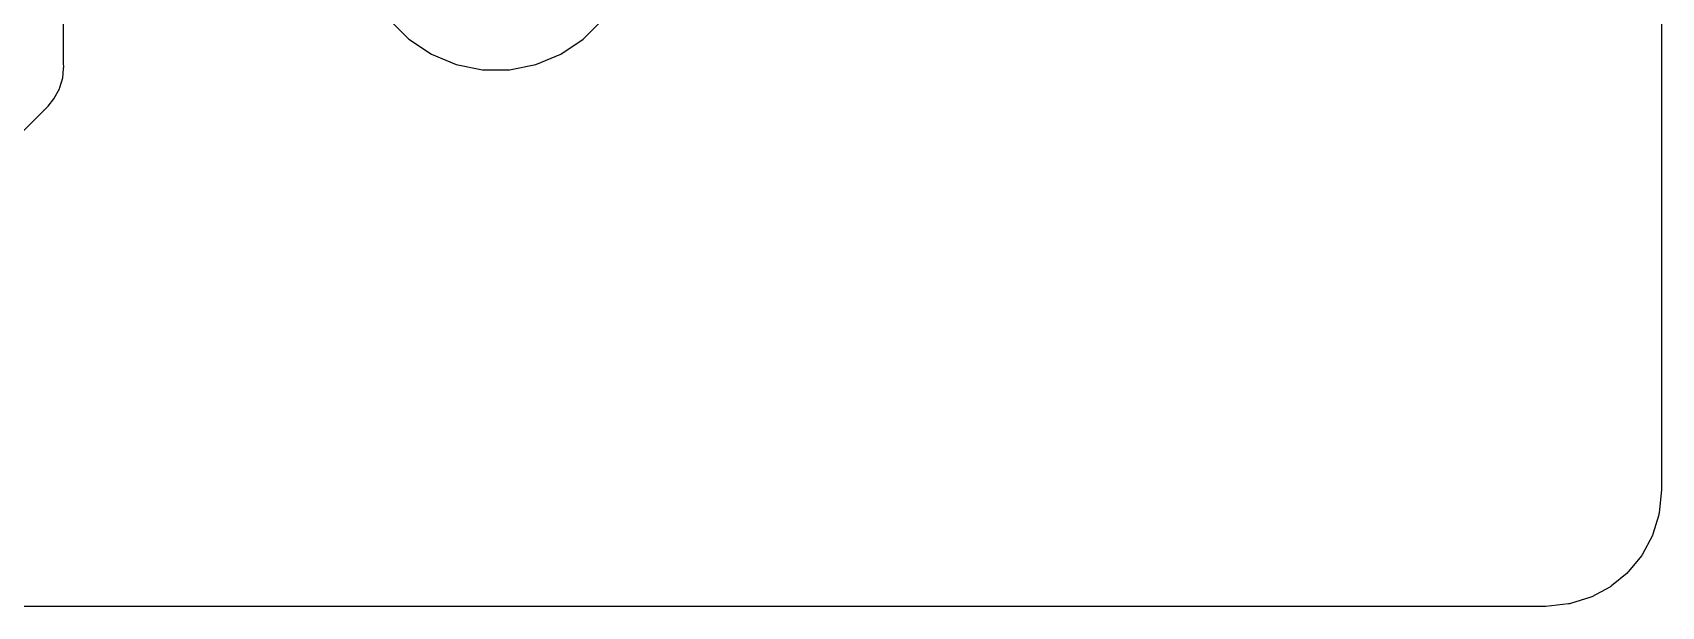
# Model space of a CAD drawing. Extents: x 1.17 to 5.78, y -4.25 to -1.29.
# Drawn here: x 5.013 to 5.779, y -4.254 to -3.984 of the extents above; entities that cross this region are included whole.
import ezdxf

# ---------------------------------------------------------------- set-up
doc = ezdxf.new("R2010")
doc.units = 0
doc.header["$MEASUREMENT"] = 0
doc.layers.add('BLACK', color=7, linetype='CONTINUOUS')

msp = doc.modelspace()

# ---------------------------------------------------------------- linework, layer by layer
at = {"layer": 'BLACK', "linetype": 'CONTINUOUS'}
for p, q in [((5.77902, -1.35086), (5.77902, -4.19873)), ((5.0275, -3.9984), (5.0275, -3.82846)), ((5.181, -3.97831), (5.18996, -3.98727)), ((5.27193, -3.98727), (5.28088, -3.97831)), ((5.18996, -3.98727), (5.20049, -3.9943)), ((5.2614, -3.9943), (5.27193, -3.98727)), ((5.02752, -3.99861), (5.0275, -3.9984)), ((5.02752, -3.99882), (5.02752, -3.99861)), ((5.02752, -3.99889), (5.02752, -3.99882)), ((5.02763, -4), (5.02752, -3.99889)), ((5.20049, -3.9943), (5.21219, -3.99915)), ((5.2497, -3.99915), (5.2614, -3.9943)), ((5.02573, -4.0099), (5.0271, -4.00539)), ((5.0271, -4.00539), (5.02752, -4.00111)), ((5.02752, -4.00111), (5.02763, -4)), ((5.02752, -4.00111), (5.02752, -4.00111)), ((5.21219, -3.99915), (5.22461, -4.00162)), ((5.22461, -4.00162), (5.23727, -4.00162)), ((5.23727, -4.00162), (5.2497, -3.99915)), ((5.02298, -4.01535), (5.02553, -4.01057)), ((5.02553, -4.01057), (5.02573, -4.0099)), ((5.02573, -4.0099), (5.02573, -4.0099)), ((4.99557, -4.04332), (5.01832, -4.02057)), ((5.01832, -4.02057), (5.01837, -4.02053)), ((5.01837, -4.02053), (5.01853, -4.02039)), ((5.01853, -4.02039), (5.01868, -4.02024)), ((5.01868, -4.02024), (5.01954, -4.01954)), ((5.01954, -4.01954), (5.02024, -4.01868)), ((5.02024, -4.01868), (5.02025, -4.01868)), ((5.02025, -4.01868), (5.02298, -4.01535)), ((5.77899, -4.19922), (5.77794, -4.20998)), ((5.77902, -4.1988), (5.77899, -4.19901)), ((5.77899, -4.19901), (5.77899, -4.19922)), ((5.77902, -4.19873), (5.77902, -4.1988)), ((5.77775, -4.21094), (5.77499, -4.22008)), ((5.77783, -4.2105), (5.77775, -4.21094)), ((5.77793, -4.21005), (5.77783, -4.2105)), ((5.77794, -4.20998), (5.77793, -4.21005)), ((5.77462, -4.22098), (5.77014, -4.2294)), ((5.77479, -4.22056), (5.77462, -4.22098)), ((5.77497, -4.22014), (5.77479, -4.22056)), ((5.77499, -4.22008), (5.77497, -4.22014)), ((5.7696, -4.23022), (5.76357, -4.23761)), ((5.76985, -4.22984), (5.7696, -4.23022)), ((5.7701, -4.22946), (5.76985, -4.22984)), ((5.77014, -4.2294), (5.7701, -4.22946)), ((5.76288, -4.2383), (5.75553, -4.24439)), ((5.7632, -4.23798), (5.76288, -4.2383)), ((5.76352, -4.23766), (5.7632, -4.23798)), ((5.76357, -4.23761), (5.76352, -4.23766)), ((5.74542, -4.24985), (5.73631, -4.25267)), ((5.74584, -4.24967), (5.74542, -4.24985)), ((5.74626, -4.2495), (5.74584, -4.24967)), ((5.74632, -4.24947), (5.74626, -4.2495)), ((5.75472, -4.24493), (5.74632, -4.24947)), ((5.75509, -4.24468), (5.75472, -4.24493)), ((5.75547, -4.24443), (5.75509, -4.24468)), ((5.75553, -4.24439), (5.75547, -4.24443)), ((5.72414, -4.25402), (1.22627, -4.25402)), ((5.72437, -4.25399), (5.72414, -4.25402)), ((5.7246, -4.254), (5.72437, -4.25399)), ((5.72467, -4.25399), (5.7246, -4.254)), ((5.73535, -4.25287), (5.72467, -4.25399)), ((5.7358, -4.25277), (5.73535, -4.25287)), ((5.73624, -4.25269), (5.7358, -4.25277)), ((5.73631, -4.25267), (5.73624, -4.25269))]:
    msp.add_line(p, q, dxfattribs=at)

doc.saveas('drawing.dxf')
